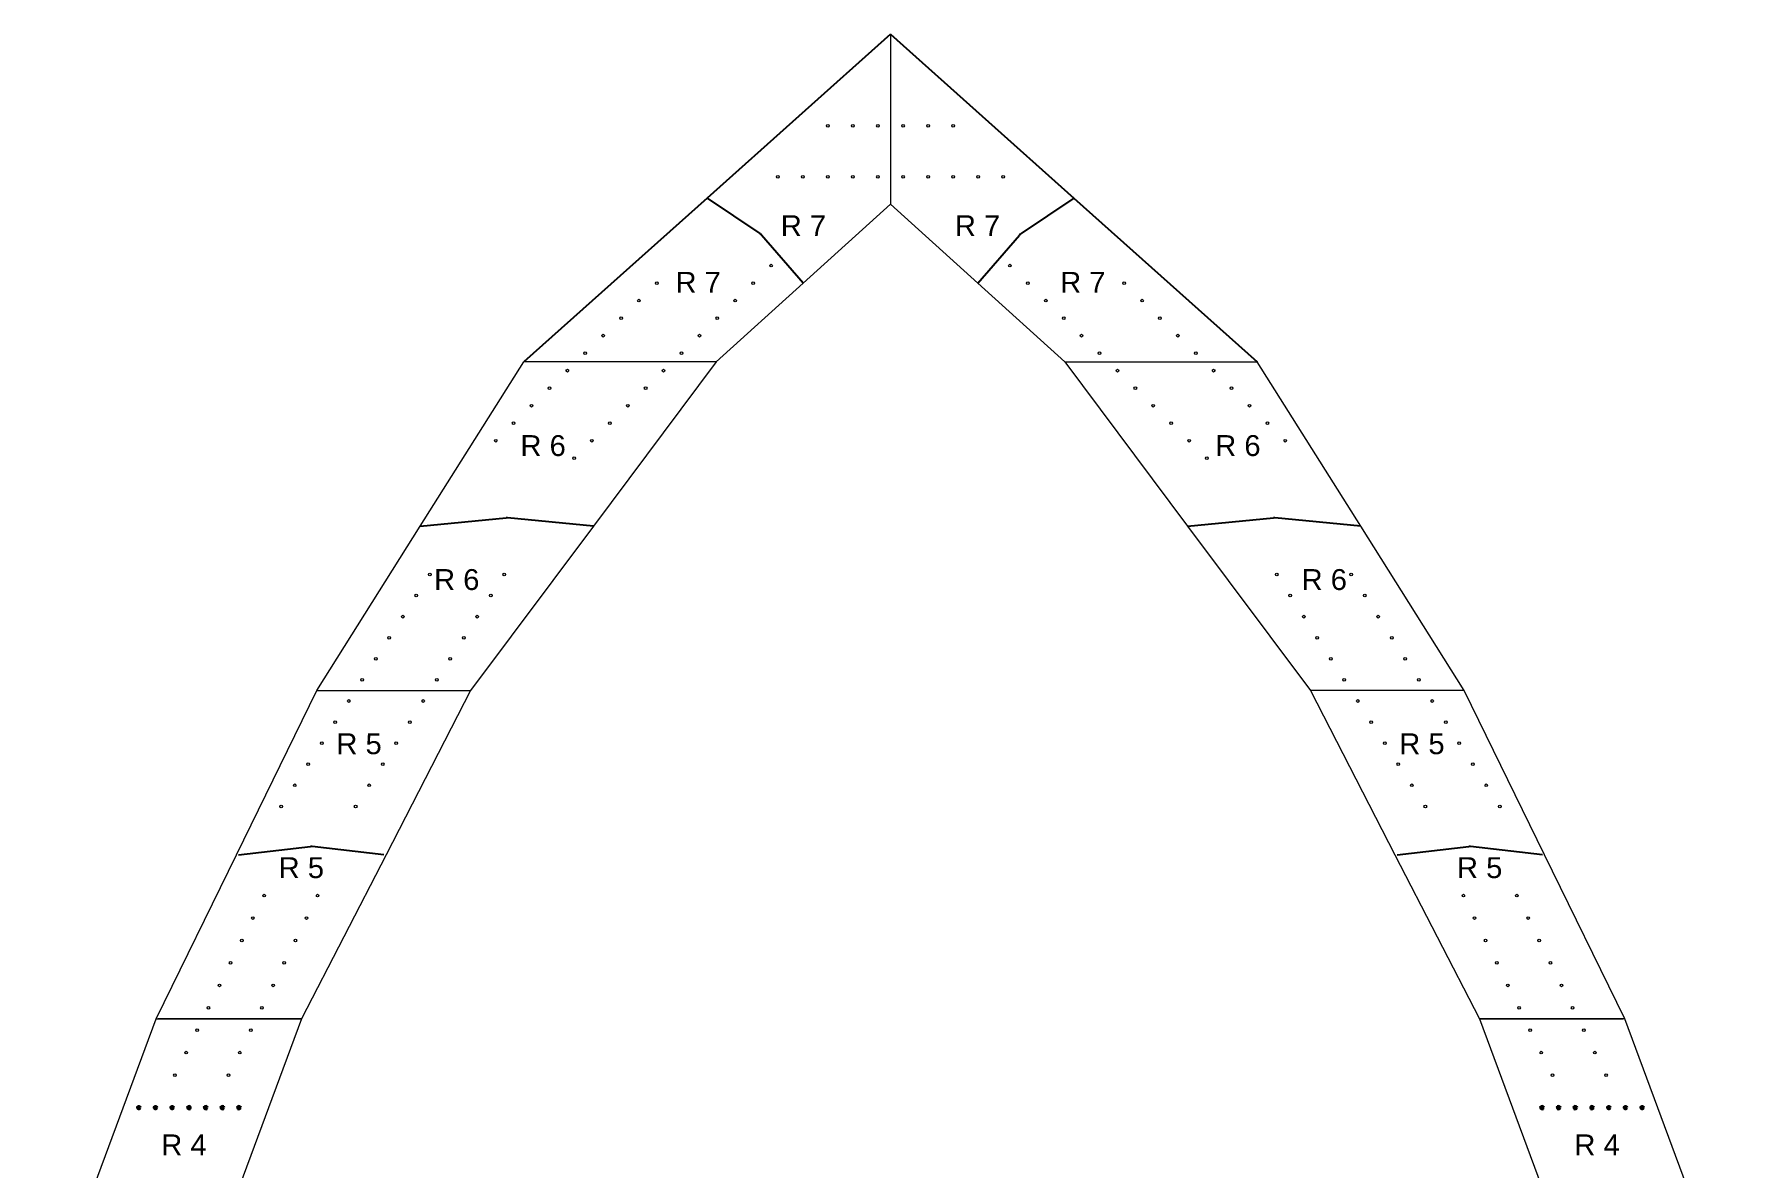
# Model space of a CAD drawing. Header units: inches. Extents: x -2039 to 487, y -866 to 2565.
# Drawn here: x -76.1 to 334.1, y 2292.9 to 2564.7 of the extents above; entities that cross this region are included whole.
import ezdxf

# ---------------------------------------------------------------- set-up
doc = ezdxf.new("R2010")
doc.units = ezdxf.units.IN
doc.header["$MEASUREMENT"] = 0
doc.header["$PDMODE"] = 32
doc.header["$PDSIZE"] = 0.51
for name, color, linetype, lineweight in [('Annotation', 7, 'Continuous', 9), ('Drilling', 3, 'Continuous', 13), ('Engrave', 4, 'Continuous', 50)]:
    doc.layers.add(name, color=color, linetype=linetype, lineweight=lineweight)
doc.styles.get("Standard").update_dxf_attribs({"font": 'Arial.ttf'})

# ---------------------------------------------------------------- blocks, each defined once
blk = doc.blocks.new('*U74')
at = {"layer": 'Engrave'}
blk.add_point((0, 0), dxfattribs=at)
blk = doc.blocks.new('*U75')
at = {"layer": 'Engrave', "color": 0, "linetype": 'ByBlock', "lineweight": -2, "transparency": 16777216}
for p in [(-24, 0), (-20, 0), (-16, 0), (-12, 0), (-8, 0), (-4, 0), (0, 0)]:
    blk.add_blockref('*U74', p, dxfattribs=at)
blk = doc.blocks.new('*U87')
at = {"layer": 'Engrave'}
blk.add_point((0, 0), dxfattribs=at)
blk = doc.blocks.new('*U88')
at = {"layer": 'Engrave', "color": 0, "linetype": 'ByBlock', "lineweight": -2, "transparency": 16777216}
for p in [(-24, 0), (-20, 0), (-16, 0), (-12, 0), (-8, 0), (-4, 0), (0, 0)]:
    blk.add_blockref('*U87', p, dxfattribs=at)

msp = doc.modelspace()

# ---------------------------------------------------------------- linework, layer by layer
for p, q in [((129, 2564.72), (85.06, 2525.47)), ((129, 2564.72), (172.94, 2525.47)), ((85.06, 2525.47), (41.13, 2486.21)), ((85.06, 2525.47), (97.71, 2516.94)), ((172.94, 2525.47), (160.29, 2516.94)), ((172.94, 2525.47), (216.87, 2486.21)), ((108.11, 2505.11), (98.1, 2516.6)), ((149.89, 2505.11), (159.9, 2516.6)), ((16.37, 2446.85), (36.9, 2448.84)), ((57.82, 2446.85), (37.29, 2448.84)), ((200.18, 2446.85), (220.71, 2448.84)), ((241.63, 2446.85), (221.1, 2448.84)), ((-27.15, 2368.13), (-9.97, 2370.12)), ((7.66, 2368.13), (-9.51, 2370.12)), ((250.34, 2368.13), (267.51, 2370.12)), ((285.15, 2368.13), (267.97, 2370.12))]:
    msp.add_line(p, q)
at = {"color": 7, "linetype": 'Continuous', "lineweight": 15}
for p, q in [((129, 2564.72), (129, 2524)), ((129, 2564.72), (129, 2524)), ((129, 2524), (108.11, 2505.11)), ((129, 2524), (149.89, 2505.11)), ((108.11, 2505.11), (87.23, 2486.21)), ((149.89, 2505.11), (170.77, 2486.21)), ((16.37, 2446.85), (41.13, 2486.21)), ((87.23, 2486.21), (41.13, 2486.21)), ((87.23, 2486.21), (57.82, 2446.85)), ((170.77, 2486.21), (200.18, 2446.85)), ((170.77, 2486.21), (216.87, 2486.21)), ((241.63, 2446.85), (216.87, 2486.21)), ((-8.39, 2407.49), (16.37, 2446.85)), ((57.82, 2446.85), (28.41, 2407.49)), ((200.18, 2446.85), (229.59, 2407.49)), ((266.39, 2407.49), (241.63, 2446.85)), ((-27.65, 2368.13), (-8.39, 2407.49)), ((-8.39, 2407.49), (28.41, 2407.49)), ((28.41, 2407.49), (8.16, 2368.13)), ((229.59, 2407.49), (249.84, 2368.13)), ((266.39, 2407.49), (229.59, 2407.49)), ((285.65, 2368.13), (266.39, 2407.49)), ((-46.9, 2328.77), (-27.65, 2368.13)), ((8.16, 2368.13), (-12.09, 2328.77)), ((249.84, 2368.13), (270.09, 2328.77)), ((304.9, 2328.77), (285.65, 2368.13)), ((-76.11, 2250.05), (-46.9, 2328.77)), ((-46.9, 2328.77), (-12.09, 2328.77)), ((-12.09, 2328.77), (-46.53, 2328.77)), ((-12.09, 2328.77), (-41.31, 2250.05)), ((270.09, 2328.77), (299.31, 2250.05)), ((270.09, 2328.77), (304.53, 2328.77)), ((304.9, 2328.77), (270.09, 2328.77)), ((334.11, 2250.05), (304.9, 2328.77))]:
    msp.add_line(p, q, dxfattribs=at)
for centre, start, end in [((96.59, 2515.29), 41.0727, 56.0191), ((161.41, 2515.29), 123.9809, 138.9273), ((37.09, 2446.85), 84.4625, 95.5375), ((220.91, 2446.85), 84.4625, 95.5375), ((-9.74, 2368.13), 83.4004, 96.5996), ((267.74, 2368.13), 83.4004, 96.5996)]:
    msp.add_arc(centre, 2, start, end)
at = {"layer": 'Drilling'}
for centre in [(114, 2542.76), (120, 2542.76), (126, 2542.76), (132, 2542.76), (138, 2542.76), (144, 2542.76), (102, 2530.53), (108, 2530.53), (114, 2530.53), (120, 2530.53), (126, 2530.53), (132, 2530.53), (138, 2530.53), (144, 2530.53), (150, 2530.53), (156, 2530.53), (100.38, 2509.28), (157.62, 2509.28), (73.04, 2505.09), (96.09, 2505.09), (161.91, 2505.09), (184.96, 2505.09), (68.75, 2500.89), (91.8, 2500.89), (166.2, 2500.89), (189.25, 2500.89), (64.46, 2496.7), (87.51, 2496.7), (170.49, 2496.7), (193.54, 2496.7), (60.17, 2492.5), (83.22, 2492.5), (174.78, 2492.5), (197.83, 2492.5), (55.88, 2488.31), (78.93, 2488.31), (179.07, 2488.31), (202.12, 2488.31), (51.59, 2484.11), (74.64, 2484.11), (183.36, 2484.11), (206.41, 2484.11), (47.3, 2479.92), (70.35, 2479.92), (187.65, 2479.92), (210.7, 2479.92), (43.01, 2475.72), (66.06, 2475.72), (191.94, 2475.72), (214.99, 2475.72), (38.72, 2471.53), (61.77, 2471.53), (196.23, 2471.53), (219.28, 2471.53), (34.43, 2467.33), (57.48, 2467.33), (200.52, 2467.33), (223.57, 2467.33), (53.2, 2463.14), (204.8, 2463.14), (18.64, 2435.28), (36.49, 2435.28), (221.51, 2435.28), (239.36, 2435.28), (15.41, 2430.22), (33.25, 2430.22), (224.75, 2430.22), (242.59, 2430.22), (12.17, 2425.17), (30.01, 2425.17), (227.99, 2425.17), (245.83, 2425.17), (8.93, 2420.12), (26.78, 2420.12), (231.22, 2420.12), (249.07, 2420.12), (5.7, 2415.07), (23.54, 2415.07), (234.46, 2415.07), (252.3, 2415.07), (2.46, 2410.02), (20.3, 2410.02), (237.7, 2410.02), (255.54, 2410.02), (-0.78, 2404.96), (17.07, 2404.96), (240.93, 2404.96), (258.78, 2404.96), (-4.01, 2399.91), (13.83, 2399.91), (244.17, 2399.91), (262.01, 2399.91), (-7.25, 2394.86), (10.59, 2394.86), (247.41, 2394.86), (265.25, 2394.86), (-10.49, 2389.81), (7.36, 2389.81), (250.64, 2389.81), (268.49, 2389.81), (-13.72, 2384.76), (4.12, 2384.76), (253.88, 2384.76), (271.72, 2384.76), (-16.96, 2379.7), (0.88, 2379.7), (257.12, 2379.7), (274.96, 2379.7), (-21.06, 2358.33), (-8.23, 2358.33), (266.23, 2358.33), (279.06, 2358.33), (-23.73, 2352.96), (-10.89, 2352.96), (268.89, 2352.96), (281.73, 2352.96), (-26.4, 2347.58), (-13.56, 2347.58), (271.56, 2347.58), (284.4, 2347.58), (-29.07, 2342.21), (-16.23, 2342.21), (274.23, 2342.21), (287.07, 2342.21), (-31.73, 2336.83), (-18.89, 2336.83), (276.89, 2336.83), (289.73, 2336.83), (-34.4, 2331.46), (-21.56, 2331.46), (279.56, 2331.46), (292.4, 2331.46), (-37.07, 2326.08), (-24.23, 2326.08), (282.23, 2326.08), (295.07, 2326.08), (-39.73, 2320.71), (-26.9, 2320.71), (284.9, 2320.71), (297.73, 2320.71), (-42.4, 2315.33), (-29.56, 2315.33), (287.56, 2315.33), (300.4, 2315.33)]:
    msp.add_circle(centre, 0.323, dxfattribs=at)

# ---------------------------------------------------------------- block references
at = {"layer": 'Engrave', "xscale": -1, "rotation": 180}
msp.add_blockref('*U88', (-27.06, 2307.51), dxfattribs=at)
at = {"layer": 'Engrave', "rotation": 180}
msp.add_blockref('*U75', (285.06, 2307.51), dxfattribs=at)

# ---------------------------------------------------------------- texts
at = {"layer": 'Annotation', "char_height": 5}
for s, insert, attachment_point in [('R 7', (113.58, 2521.35), 3), ('R 7', (144.42, 2521.35), 1), ('R 7', (88.36, 2507.78), 3), ('R 7', (169.64, 2507.78), 1), ('R 6', (51.22, 2468.66), 3), ('R 6', (206.78, 2468.66), 1), ('R 6', (30.53, 2436.56), 3), ('R 6', (227.47, 2436.56), 1), ('R 5', (7.13, 2397.22), 3), ('R 5', (250.87, 2397.22), 1), ('R 5', (-6.7, 2367.53), 3), ('R 5', (264.7, 2367.53), 1), ('R 4', (-34.82, 2301.11), 3), ('R 4', (292.82, 2301.11), 1)]:
    msp.add_mtext_dynamic_manual_height_columns(s, width=13.2209, gutter_width=1, heights=[0], dxfattribs=dict(at, insert=insert, attachment_point=attachment_point))

doc.saveas('drawing.dxf')
